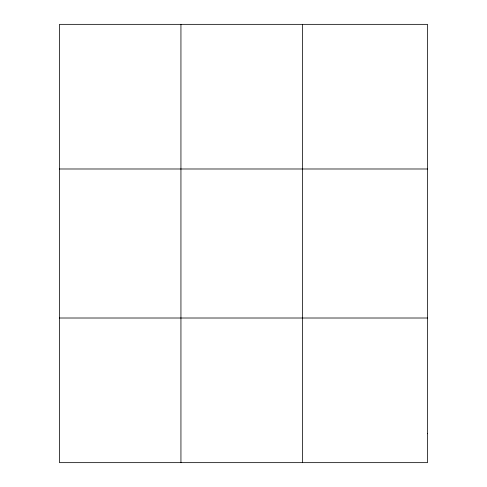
<?xml version="1.0" encoding="UTF-8"?>
<svg xmlns="http://www.w3.org/2000/svg" width="487" height="487" viewBox="0 0 487 487"><rect width="100%" height="100%" fill="white"/><g stroke="black" fill="none" stroke-linecap="round" stroke-linejoin="round"><path stroke-width="0.73" d="M180.939 24.35L180.939 462.65M302.384 24.35L302.384 462.65M59.493 168.989L427.507 168.989M59.493 318.011L427.507 318.011M427.507 433.722L427.507 462.65L59.493 462.65L59.493 24.35L427.507 24.35L427.507 433.722"/></g></svg>
